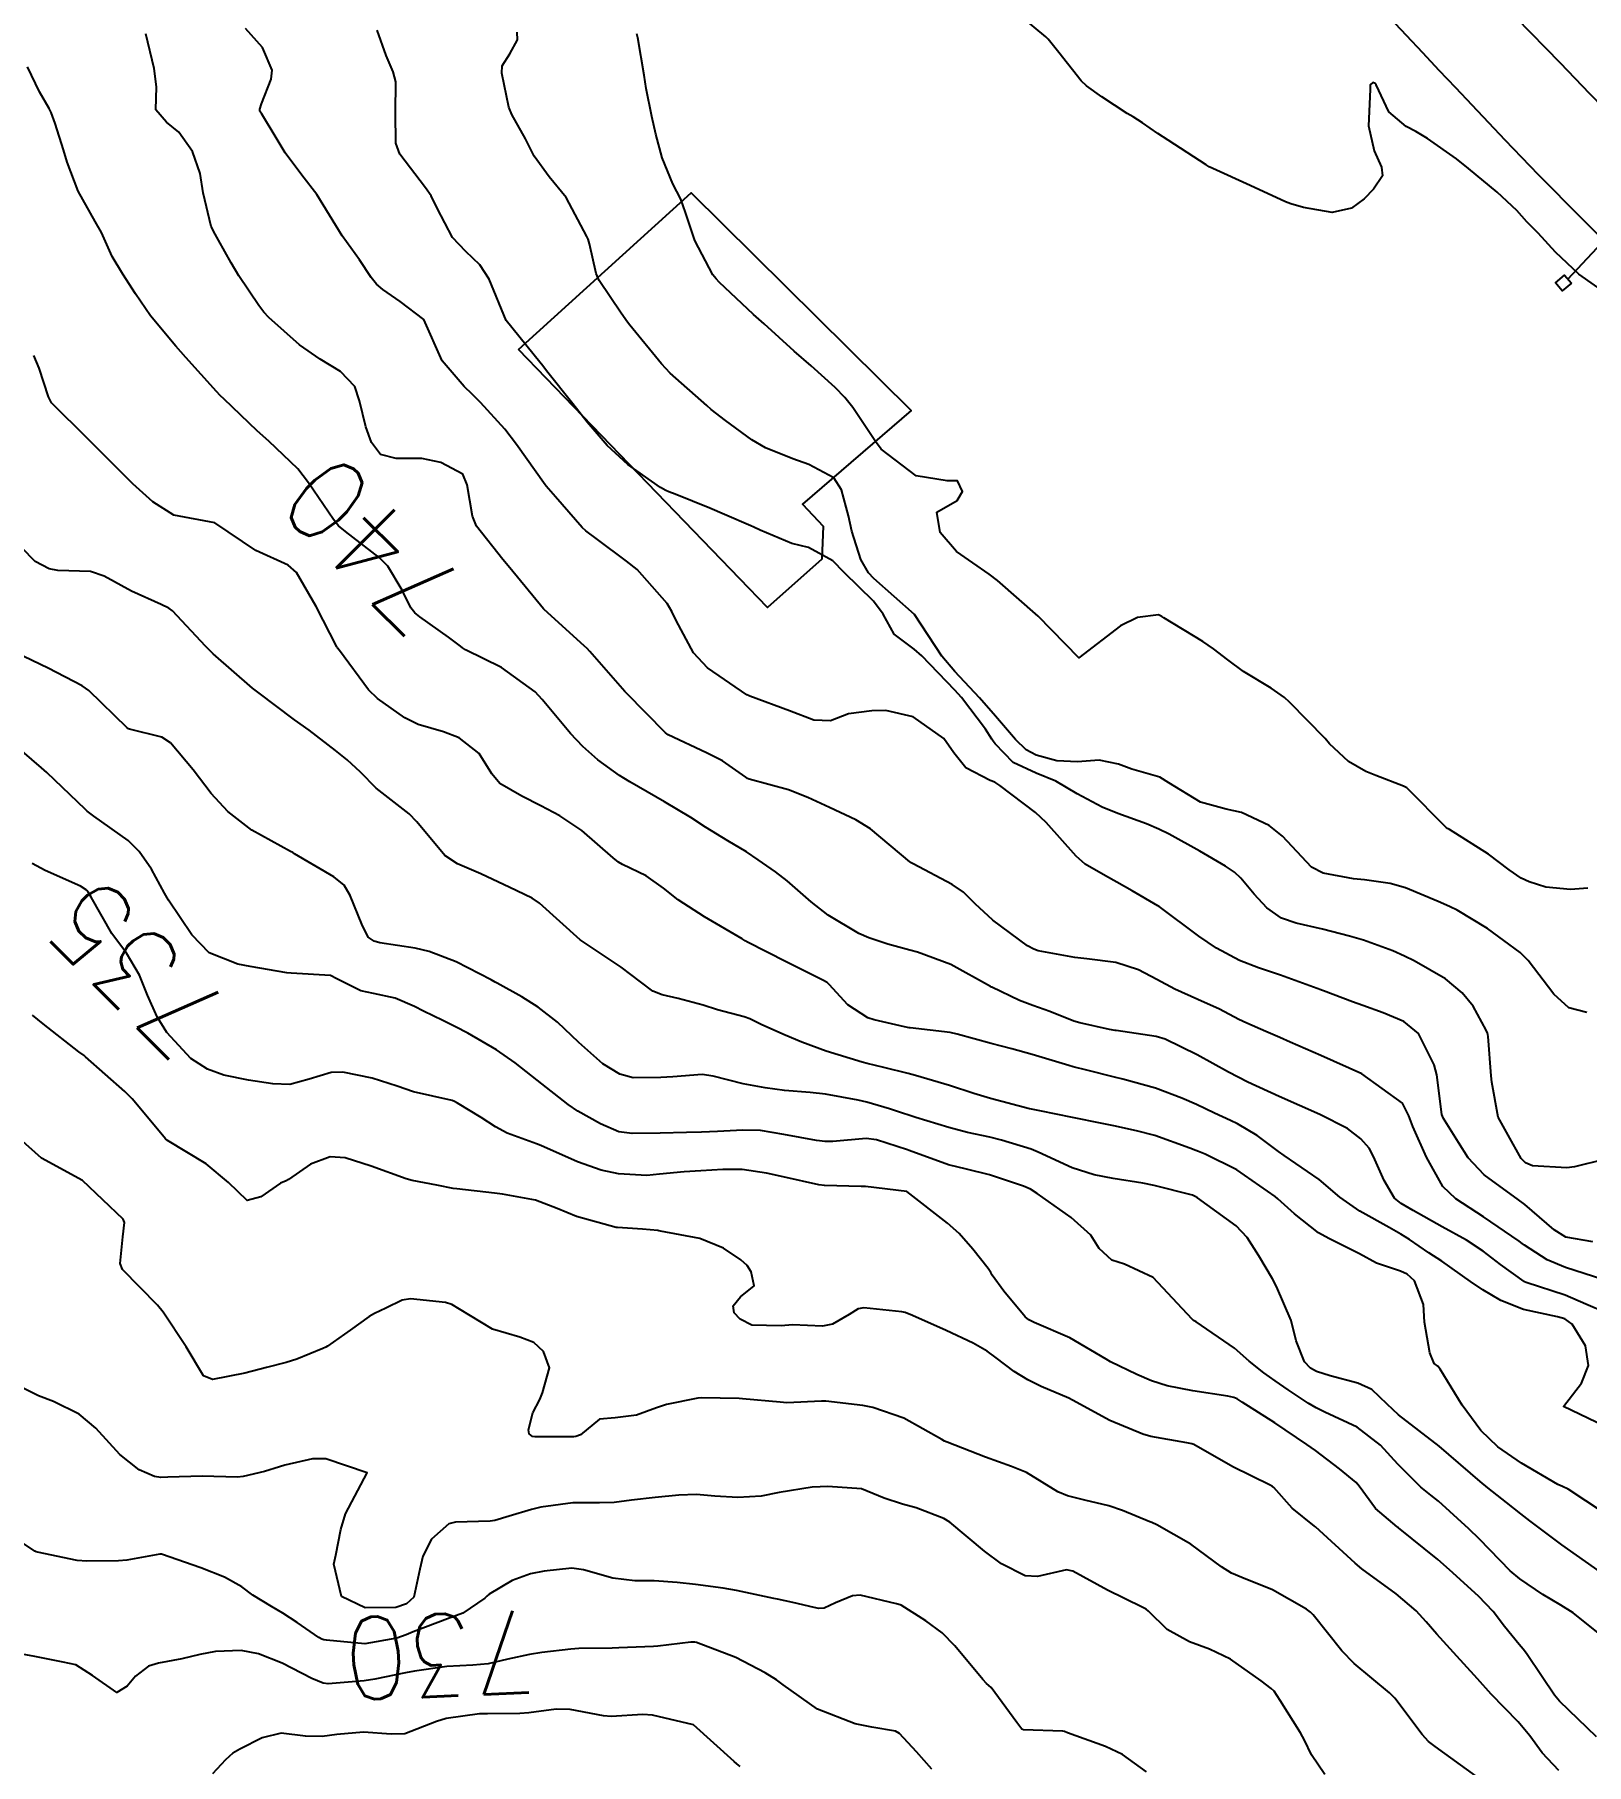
# Model space of a CAD drawing. Header units: metres. Extents: x 318500 to 325275, y 7408834 to 7428799.
# Drawn here: x 320004.1 to 320079.4, y 7410828.4 to 7410912.3 of the extents above; entities that cross this region are included whole.
import ezdxf
from ezdxf.enums import TextEntityAlignment as Align

# ---------------------------------------------------------------- set-up
doc = ezdxf.new("R2010")
doc.units = ezdxf.units.M
doc.header["$MEASUREMENT"] = 0
for name, color, linetype in [('Cotas', 45, 'Continuous'), ('Curvas de Nivel 1m', 11, 'Continuous'), ('Curvas de Nivel 5m', 15, 'Continuous'), ('Edificações', 30, 'Continuous'), ('Linha Férrea', 20, 'Continuous'), ('Pórticos', 45, 'Continuous')]:
    doc.layers.add(name, color=color, linetype=linetype)
doc.styles.add('Style-STANDARD', font='STANDARD.shx')

msp = doc.modelspace()

# ---------------------------------------------------------------- linework, layer by layer
at = {"layer": 'Curvas de Nivel 1m', "flags": 128}
for points, elevation in [([(320080.419, 7410899.759), (320079.054, 7410900.724), (320077.921, 7410901.791), (320077.079, 7410902.709), (320076.544, 7410903.267), (320076.045, 7410903.816), (320075.103, 7410904.704), (320073.706, 7410905.851), (320073.127, 7410906.31), (320071.713, 7410907.303), (320071.147, 7410907.648), (320070.679, 7410907.887), (320069.848, 7410908.591), (320069.221, 7410909.909), (320069.171, 7410909.964), (320069.059, 7410910.025), (320068.939, 7410909.913), (320068.933, 7410909.679), (320068.859, 7410907.914), (320069.132, 7410906.711), (320069.486, 7410905.905), (320069.529, 7410905.488), (320069.104, 7410904.838), (320068.647, 7410904.367), (320068.023, 7410903.926), (320067.088, 7410903.704), (320065.7, 7410903.954), (320065.093, 7410904.136), (320064.823, 7410904.235), (320063.106, 7410905.025), (320061.295, 7410905.84), (320061.119, 7410905.935), (320060.974, 7410906.021), (320059.138, 7410907.215), (320058.637, 7410907.543), (320057.896, 7410908.059), (320057.428, 7410908.35), (320057.147, 7410908.514), (320055.922, 7410909.325), (320055.166, 7410909.851), (320054.916, 7410910.103), (320053.836, 7410911.468), (320053.317, 7410912.119), (320053.201, 7410912.234), (320052.166, 7410913.092)], 746), ([(320080.218, 7410851.936), (320078.407, 7410852.516), (320077.517, 7410852.89), (320076.418, 7410853.602), (320076.307, 7410853.69), (320076.157, 7410853.804), (320074.437, 7410854.985), (320073.089, 7410855.85), (320072.459, 7410856.456), (320071.663, 7410857.868), (320071.007, 7410859.363), (320070.812, 7410859.877), (320070.509, 7410860.486), (320068.53, 7410861.91), (320066.543, 7410862.809), (320065.05, 7410863.458), (320064.556, 7410863.672), (320063.865, 7410863.97), (320062.947, 7410864.368), (320062.566, 7410864.56), (320061.629, 7410865.062), (320060.575, 7410865.531), (320059.464, 7410866.031), (320058.587, 7410866.5), (320057.691, 7410866.956), (320056.599, 7410867.326), (320055.192, 7410867.5), (320054.602, 7410867.563), (320052.832, 7410867.892), (320052.608, 7410867.965), (320052.305, 7410868.125), (320050.628, 7410869.366), (320049.762, 7410870.163), (320049.206, 7410870.732), (320048.649, 7410871.097), (320046.759, 7410872.099), (320046.66, 7410872.155), (320046.633, 7410872.174), (320046.598, 7410872.201), (320044.684, 7410873.798), (320043.979, 7410874.241), (320042.699, 7410874.842), (320041.655, 7410875.321), (320040.711, 7410875.692), (320038.807, 7410876.22), (320038.719, 7410876.255), (320038.637, 7410876.311), (320037.506, 7410877.107), (320036.732, 7410877.495), (320034.876, 7410878.359), (320034.741, 7410878.457), (320032.851, 7410880.389), (320032.771, 7410880.474), (320031.078, 7410882.416), (320030.942, 7410882.558), (320030.803, 7410882.686), (320028.86, 7410884.44), (320028.821, 7410884.482), (320027.183, 7410886.465), (320026.856, 7410886.869), (320025.572, 7410888.49), (320025.371, 7410888.979), (320025.127, 7410890.497), (320024.908, 7410891.012), (320023.843, 7410891.584), (320022.919, 7410891.782), (320021.678, 7410891.78), (320020.921, 7410891.963), (320020.47, 7410892.557), (320020.197, 7410893.305), (320019.893, 7410894.566), (320019.671, 7410895.273), (320018.974, 7410896.004), (320017.986, 7410896.59), (320016.99, 7410897.295), (320015.491, 7410898.623), (320015.26, 7410898.873), (320015.019, 7410899.2), (320014.035, 7410900.645), (320013.664, 7410901.269), (320013.057, 7410902.372), (320012.894, 7410902.662), (320012.702, 7410903.028), (320012.304, 7410904.668), (320012.168, 7410905.606), (320011.791, 7410906.673), (320011.129, 7410907.604), (320010.535, 7410908.09), (320010.007, 7410908.697), (320010.041, 7410909.813), (320009.937, 7410910.698), (320009.526, 7410912.374)], 741), ([(320079.734, 7410853.757), (320078.423, 7410853.986), (320077.864, 7410854.343), (320076.447, 7410855.569), (320076.137, 7410855.805), (320074.468, 7410857.01), (320073.689, 7410857.842), (320073.216, 7410858.578), (320072.499, 7410859.744), (320072.44, 7410859.861), (320072.417, 7410859.945), (320072.174, 7410861.864), (320072.041, 7410862.361), (320071.273, 7410863.873), (320070.566, 7410864.453), (320069.558, 7410864.884), (320068.573, 7410865.235), (320068.074, 7410865.416), (320066.667, 7410865.939), (320066.58, 7410865.97), (320066.535, 7410865.986), (320064.591, 7410866.699), (320063.514, 7410867.059), (320062.601, 7410867.408), (320061.472, 7410868.007), (320060.619, 7410868.599), (320058.697, 7410870.039), (320058.64, 7410870.074), (320057.38, 7410870.792), (320056.651, 7410871.215), (320056.101, 7410871.525), (320055.112, 7410872.093), (320054.666, 7410872.471), (320053.218, 7410874.115), (320052.697, 7410874.598), (320050.958, 7410875.905), (320050.719, 7410876.065), (320050.504, 7410876.153), (320049.323, 7410876.768), (320048.733, 7410877.49), (320048.253, 7410878.185), (320046.756, 7410879.239), (320045.435, 7410879.545), (320044.76, 7410879.535), (320043.625, 7410879.378), (320042.752, 7410879.051), (320041.946, 7410879.074), (320040.759, 7410879.531), (320038.834, 7410880.244), (320038.769, 7410880.27), (320038.697, 7410880.311), (320036.789, 7410881.617), (320036.101, 7410882.347), (320035.255, 7410883.916), (320035.058, 7410884.358), (320034.826, 7410884.741), (320033.366, 7410886.382), (320032.856, 7410886.79), (320031.441, 7410887.842), (320030.878, 7410888.264), (320030.707, 7410888.422), (320029.41, 7410889.92), (320028.946, 7410890.44), (320028.901, 7410890.497), (320027.52, 7410892.461), (320026.941, 7410893.197), (320025.774, 7410894.488), (320025.369, 7410894.899), (320024.968, 7410895.269), (320023.91, 7410896.511), (320023.01, 7410898.52), (320021.873, 7410899.388), (320021.031, 7410899.982), (320020.716, 7410900.235), (320020.462, 7410900.559), (320019.889, 7410901.408), (320019.06, 7410902.58), (320017.827, 7410904.593), (320017.104, 7410905.526), (320016.295, 7410906.612), (320015.85, 7410907.342), (320015.139, 7410908.509), (320015.091, 7410908.583), (320015.065, 7410908.631), (320015.052, 7410908.721), (320015.145, 7410908.98), (320015.609, 7410910.178), (320015.653, 7410910.623), (320015.186, 7410911.714), (320014.361, 7410912.643)], 742), ([(320080.289, 7410857.753), (320078.844, 7410857.405), (320078.474, 7410857.348), (320076.817, 7410857.453), (320076.477, 7410857.595), (320076.254, 7410857.803), (320075.625, 7410858.947), (320075.153, 7410859.82), (320074.838, 7410861.512), (320074.814, 7410861.826), (320074.66, 7410863.727), (320074.645, 7410863.829), (320074.628, 7410863.896), (320074.562, 7410864.031), (320073.932, 7410865.198), (320073.403, 7410865.848), (320072.59, 7410866.52), (320071.077, 7410867.401), (320070.606, 7410867.634), (320070.038, 7410867.889), (320068.617, 7410868.407), (320067.937, 7410868.604), (320066.625, 7410868.938), (320065.352, 7410869.23), (320064.633, 7410869.477), (320063.915, 7410869.971), (320063.299, 7410870.633), (320062.654, 7410871.408), (320062.358, 7410871.696), (320061.917, 7410872.001), (320060.671, 7410872.722), (320059.178, 7410873.54), (320058.686, 7410873.789), (320058.081, 7410874.049), (320056.697, 7410874.554), (320055.929, 7410874.854), (320054.711, 7410875.496), (320053.677, 7410876.11), (320052.724, 7410876.501), (320051.618, 7410877.026), (320050.738, 7410877.929), (320050.64, 7410878.053), (320050.571, 7410878.153), (320050.269, 7410878.636), (320049.101, 7410880.175), (320048.775, 7410880.534), (320047.185, 7410882.196), (320046.803, 7410882.526), (320045.843, 7410883.248), (320045.307, 7410884.223), (320044.829, 7410884.852), (320043.42, 7410886.251), (320042.858, 7410886.808), (320041.686, 7410887.453), (320040.871, 7410887.657), (320039.342, 7410888.303), (320039.025, 7410888.451), (320038.882, 7410888.513), (320037.611, 7410889.053), (320036.89, 7410889.357), (320035.205, 7410890.049), (320034.898, 7410890.16), (320034.755, 7410890.219), (320034.5, 7410890.366), (320032.916, 7410891.478), (320031.908, 7410892.405), (320030.947, 7410893.537), (320030.245, 7410894.427), (320028.976, 7410896.032), (320028.799, 7410896.264), (320028.653, 7410896.445), (320027.01, 7410898.47), (320026.186, 7410900.483), (320025.733, 7410901.176), (320025.053, 7410901.82), (320024.41, 7410902.506), (320023.669, 7410903.926), (320023.377, 7410904.517), (320023.096, 7410904.902), (320021.856, 7410906.539), (320021.662, 7410907.079), (320021.646, 7410908.542), (320021.657, 7410910.048), (320021.53, 7410910.545), (320021.182, 7410911.324), (320020.753, 7410912.557)], 743), ([(320079.449, 7410864.895), (320078.58, 7410865.115), (320077.845, 7410865.787), (320076.604, 7410867.416), (320076.217, 7410867.806), (320074.627, 7410868.968), (320073.154, 7410869.852), (320072.81, 7410870.026), (320072.642, 7410870.106), (320072.234, 7410870.274), (320070.651, 7410870.935), (320069.913, 7410871.151), (320068.654, 7410871.329), (320068.12, 7410871.383), (320066.657, 7410871.649), (320066.086, 7410871.946), (320064.682, 7410873.442), (320064.041, 7410873.97), (320062.699, 7410874.593), (320061.949, 7410874.753), (320060.706, 7410875.1), (320059.172, 7410876.035), (320058.723, 7410876.304), (320057.369, 7410876.703), (320056.729, 7410876.94), (320055.79, 7410877.143), (320054.73, 7410877.055), (320053.734, 7410877.106), (320052.733, 7410877.382), (320052.239, 7410877.631), (320051.726, 7410878.135), (320050.757, 7410879.273), (320049.98, 7410880.162), (320048.789, 7410881.438), (320048.153, 7410882.186), (320046.82, 7410884.2), (320044.846, 7410885.947), (320044.586, 7410886.234), (320044.229, 7410886.87), (320043.79, 7410888.246), (320043.63, 7410888.992), (320043.286, 7410890.254), (320042.909, 7410890.833), (320041.706, 7410891.485), (320040.922, 7410891.757), (320039.592, 7410892.3), (320038.936, 7410892.679), (320037.655, 7410893.624), (320036.957, 7410894.159), (320036.741, 7410894.342), (320034.976, 7410895.918), (320034.755, 7410896.141), (320034.556, 7410896.366), (320033.008, 7410898.247), (320032.901, 7410898.392), (320032.591, 7410898.822), (320031.521, 7410900.413), (320031.376, 7410900.748), (320031.058, 7410902.197), (320030.988, 7410902.421), (320030.933, 7410902.55), (320029.92, 7410904.432), (320029.105, 7410905.437), (320028.375, 7410906.451), (320027.952, 7410907.281), (320027.285, 7410908.468), (320027.145, 7410908.818), (320026.799, 7410910.476), (320026.815, 7410910.835), (320027.184, 7410911.41), (320027.565, 7410912.094), (320027.551, 7410912.465)], 744), ([(320080.306, 7410844.82), (320078.32, 7410845.77), (320079.188, 7410846.905), (320079.525, 7410847.758), (320079.388, 7410848.726), (320078.74, 7410849.766), (320078.374, 7410850.022), (320078.029, 7410850.121), (320076.38, 7410850.476), (320075.283, 7410850.92), (320074.394, 7410851.43), (320073.808, 7410851.836), (320072.41, 7410852.822), (320071.789, 7410853.235), (320070.848, 7410853.874), (320070.424, 7410854.141), (320069.856, 7410854.462), (320068.44, 7410855.246), (320067.463, 7410855.925), (320066.463, 7410856.79), (320064.756, 7410857.957), (320064.482, 7410858.149), (320063.445, 7410858.931), (320062.495, 7410859.492), (320062.154, 7410859.652), (320061.378, 7410860.007), (320060.506, 7410860.421), (320059.799, 7410860.739), (320058.518, 7410861.224), (320056.932, 7410861.656), (320056.525, 7410861.752), (320055.182, 7410862.09), (320054.532, 7410862.254), (320054.321, 7410862.315), (320052.541, 7410862.85), (320051.55, 7410863.13), (320050.548, 7410863.383), (320048.888, 7410863.842), (320048.556, 7410863.916), (320046.612, 7410864.147), (320046.559, 7410864.153), (320046.335, 7410864.203), (320044.876, 7410864.538), (320044.564, 7410864.64), (320043.593, 7410865.267), (320042.685, 7410866.258), (320042.581, 7410866.356), (320042.381, 7410866.464), (320040.596, 7410867.353), (320038.73, 7410868.308), (320038.611, 7410868.376), (320038.456, 7410868.469), (320036.628, 7410869.529), (320035.365, 7410870.353), (320034.646, 7410870.918), (320033.799, 7410871.52), (320032.657, 7410872.072), (320032.456, 7410872.191), (320032.212, 7410872.397), (320030.679, 7410873.716), (320029.622, 7410874.431), (320028.697, 7410874.926), (320027.768, 7410875.39), (320026.713, 7410876.008), (320026.32, 7410876.476), (320025.697, 7410877.453), (320024.737, 7410878.227), (320023.976, 7410878.508), (320022.745, 7410878.861), (320022.094, 7410879.186), (320020.764, 7410880.123), (320020.33, 7410880.557), (320018.924, 7410882.452), (320018.834, 7410882.579), (320018.822, 7410882.602), (320018.801, 7410882.641), (320017.796, 7410884.59), (320016.845, 7410886.243), (320016.438, 7410886.606), (320014.86, 7410887.318), (320012.88, 7410888.66), (320010.884, 7410889.03), (320009.861, 7410889.667), (320008.898, 7410890.549), (320008.818, 7410890.63), (320008.737, 7410890.712), (320006.927, 7410892.523), (320006.702, 7410892.742), (320004.956, 7410894.481), (320004.803, 7410894.762), (320004.355, 7410896.151), (320004.093, 7410896.773)], 739), ([(320080.249, 7410840.63), (320078.545, 7410841.767), (320078.262, 7410841.891), (320078.046, 7410841.991), (320076.278, 7410843.017), (320075.123, 7410843.818), (320074.302, 7410844.617), (320073.4, 7410845.839), (320072.337, 7410847.591), (320072.211, 7410847.724), (320072.048, 7410847.854), (320071.831, 7410848.375), (320071.578, 7410849.862), (320071.527, 7410850.719), (320071.084, 7410851.87), (320070.727, 7410852.199), (320070.405, 7410852.339), (320069.242, 7410852.731), (320068.413, 7410853.186), (320066.933, 7410853.925), (320066.424, 7410854.203), (320065.266, 7410855.119), (320064.448, 7410855.851), (320064.318, 7410855.962), (320062.469, 7410857.256), (320060.933, 7410858.013), (320060.607, 7410858.143), (320060.482, 7410858.195), (320060.19, 7410858.316), (320058.489, 7410858.919), (320057.594, 7410859.156), (320056.493, 7410859.398), (320055.93, 7410859.514), (320054.497, 7410859.799), (320052.911, 7410860.116), (320052.501, 7410860.202), (320052.402, 7410860.221), (320050.509, 7410860.725), (320049.709, 7410860.965), (320048.517, 7410861.345), (320046.879, 7410861.842), (320046.526, 7410861.936), (320045.335, 7410862.218), (320044.533, 7410862.416), (320044.28, 7410862.488), (320042.541, 7410863.015), (320041.361, 7410863.458), (320040.553, 7410863.787), (320039.412, 7410864.297), (320038.841, 7410864.584), (320038.564, 7410864.683), (320037.267, 7410865.029), (320036.569, 7410865.251), (320035.354, 7410865.571), (320034.574, 7410865.746), (320034.135, 7410865.926), (320033.538, 7410866.376), (320032.59, 7410867.09), (320030.61, 7410868.42), (320028.636, 7410870.197), (320028.269, 7410870.446), (320027.16, 7410870.977), (320026.648, 7410871.222), (320025.785, 7410871.616), (320024.656, 7410872.106), (320024.029, 7410872.506), (320022.684, 7410874.148), (320022.298, 7410874.526), (320020.708, 7410875.783), (320019.941, 7410876.562), (320019.301, 7410877.147), (320018.73, 7410877.609), (320017.447, 7410878.593), (320016.748, 7410879.1), (320014.957, 7410880.437), (320014.769, 7410880.58), (320014.705, 7410880.631), (320012.795, 7410882.304), (320012.424, 7410882.664), (320010.817, 7410884.378), (320010.647, 7410884.511), (320010.275, 7410884.688), (320008.829, 7410885.342), (320007.503, 7410886.067), (320006.843, 7410886.297), (320005.258, 7410886.342), (320004.845, 7410886.423), (320004.166, 7410886.77), (320002.87, 7410888.097)], 738), ([(320080.095, 7410837.751), (320078.229, 7410839.068), (320077.272, 7410839.785), (320076.682, 7410840.231), (320076.248, 7410840.562), (320075.558, 7410841.115), (320074.648, 7410841.824), (320074.265, 7410842.13), (320072.29, 7410843.85), (320070.312, 7410845.373), (320069.766, 7410845.888), (320069.021, 7410846.593), (320068.33, 7410846.914), (320066.999, 7410847.257), (320066.335, 7410847.467), (320066.035, 7410847.633), (320065.747, 7410847.939), (320065.339, 7410848.962), (320065.094, 7410849.949), (320064.394, 7410851.591), (320064.191, 7410851.963), (320063.531, 7410853.093), (320062.959, 7410853.982), (320062.428, 7410854.548), (320060.563, 7410855.904), (320060.449, 7410855.972), (320060.319, 7410856.021), (320058.457, 7410856.494), (320057.899, 7410856.608), (320056.461, 7410856.836), (320055.537, 7410857.01), (320054.469, 7410857.35), (320052.829, 7410858.117), (320052.481, 7410858.263), (320051.049, 7410858.705), (320050.487, 7410858.842), (320049.4, 7410859.077), (320048.491, 7410859.32), (320046.895, 7410859.797), (320046.497, 7410859.928), (320046.29, 7410859.995), (320045.605, 7410860.213), (320044.505, 7410860.548), (320044.1, 7410860.642), (320042.51, 7410860.927), (320041.763, 7410861.016), (320040.513, 7410861.114), (320039.576, 7410861.232), (320038.517, 7410861.432), (320037.05, 7410861.804), (320036.523, 7410861.877), (320035.099, 7410861.777), (320034.521, 7410861.731), (320033.173, 7410861.728), (320032.523, 7410861.897), (320031.7, 7410862.402), (320030.545, 7410863.44), (320029.5, 7410864.431), (320028.567, 7410865.158), (320027.772, 7410865.652), (320026.578, 7410866.311), (320026.474, 7410866.366), (320026.283, 7410866.474), (320024.593, 7410867.358), (320023.268, 7410867.845), (320022.602, 7410868.011), (320020.878, 7410868.273), (320020.607, 7410868.347), (320020.324, 7410868.554), (320020.007, 7410869.172), (320019.439, 7410870.568), (320019.144, 7410871.071), (320018.649, 7410871.476), (320016.738, 7410872.599), (320016.661, 7410872.65), (320016.554, 7410872.709), (320014.677, 7410873.742), (320013.502, 7410874.648), (320012.703, 7410875.519), (320011.829, 7410876.669), (320010.733, 7410877.979), (320010.304, 7410878.254), (320008.739, 7410878.644), (320008.689, 7410878.66), (320008.616, 7410878.712), (320006.767, 7410880.521), (320006.447, 7410880.743), (320004.783, 7410881.607), (320003.209, 7410882.369)], 737), ([(320080.169, 7410834.651), (320078.788, 7410835.764), (320078.186, 7410836.138), (320077.321, 7410836.656), (320076.204, 7410837.405), (320075.734, 7410837.807), (320074.233, 7410839.343), (320073.727, 7410839.835), (320072.253, 7410841.175), (320071.876, 7410841.475), (320071.393, 7410841.863), (320070.277, 7410842.984), (320069.44, 7410843.893), (320068.303, 7410844.77), (320066.737, 7410845.502), (320066.317, 7410845.703), (320065.923, 7410845.936), (320064.953, 7410846.577), (320064.331, 7410847.021), (320063.777, 7410847.411), (320063.062, 7410847.979), (320062.349, 7410848.597), (320060.499, 7410849.877), (320060.369, 7410849.952), (320060.297, 7410850.011), (320058.4, 7410852.04), (320057.021, 7410852.676), (320056.408, 7410852.867), (320055.782, 7410853.447), (320055.389, 7410854.085), (320054.433, 7410854.942), (320052.78, 7410856.117), (320052.453, 7410856.322), (320052.113, 7410856.468), (320050.463, 7410857.021), (320049.345, 7410857.288), (320048.47, 7410857.501), (320046.567, 7410858.199), (320046.48, 7410858.233), (320044.977, 7410858.715), (320044.485, 7410858.777), (320042.863, 7410858.634), (320042.484, 7410858.626), (320042.065, 7410858.683), (320040.487, 7410858.971), (320039.352, 7410859.161), (320038.489, 7410859.189), (320037.271, 7410859.112), (320036.487, 7410859.08), (320035.768, 7410859.066), (320034.487, 7410859.036), (320033.12, 7410859.014), (320032.487, 7410859.11), (320031.584, 7410859.497), (320030.497, 7410860.104), (320030.022, 7410860.425), (320028.518, 7410861.616), (320027.457, 7410862.456), (320026.539, 7410863.087), (320025.151, 7410863.891), (320024.556, 7410864.204), (320023.935, 7410864.506), (320023.008, 7410864.959), (320022.567, 7410865.19), (320021.632, 7410865.596), (320020.573, 7410865.811), (320019.953, 7410865.939), (320018.698, 7410866.578), (320018.581, 7410866.645), (320018.483, 7410866.68), (320016.583, 7410866.797), (320016.373, 7410866.814), (320014.587, 7410867.123), (320013.986, 7410867.242), (320012.597, 7410867.785), (320011.759, 7410868.669), (320010.635, 7410870.344), (320010.438, 7410870.683), (320009.802, 7410871.843), (320009.206, 7410872.702), (320008.668, 7410873.24), (320007.001, 7410874.419), (320006.689, 7410874.661), (320006.605, 7410874.741), (320004.717, 7410876.542), (320004.472, 7410876.764), (320003.523, 7410877.573)], 736), ([(320078.083, 7410828.114), (320077.283, 7410828.973), (320076.68, 7410829.791), (320076.11, 7410830.471), (320074.804, 7410831.82), (320074.141, 7410832.554), (320072.985, 7410833.842), (320072.169, 7410834.72), (320071.648, 7410835.331), (320071.162, 7410835.865), (320070.192, 7410836.679), (320068.533, 7410837.905), (320068.214, 7410838.169), (320066.282, 7410839.93), (320066.24, 7410839.961), (320065.152, 7410840.849), (320064.259, 7410841.837), (320064.198, 7410841.899), (320064.086, 7410841.963), (320062.273, 7410842.847), (320060.373, 7410843.924), (320060.289, 7410843.964), (320060.036, 7410844.014), (320058.294, 7410844.326), (320057.911, 7410844.43), (320056.305, 7410845.102), (320054.491, 7410846.088), (320054.321, 7410846.175), (320052.967, 7410846.751), (320052.329, 7410847.068), (320051.669, 7410847.466), (320050.791, 7410848.143), (320050.345, 7410848.464), (320049.665, 7410848.846), (320048.359, 7410849.468), (320046.722, 7410850.196), (320046.372, 7410850.334), (320046.205, 7410850.37), (320044.375, 7410850.554), (320044.089, 7410850.519), (320043.663, 7410850.241), (320042.848, 7410849.768), (320042.361, 7410849.676), (320040.904, 7410849.732), (320040.361, 7410849.684), (320038.94, 7410849.723), (320038.366, 7410850.017), (320038.077, 7410850.314), (320038.03, 7410850.66), (320038.382, 7410851.097), (320039.053, 7410851.637), (320038.908, 7410852.302), (320038.713, 7410852.616), (320038.406, 7410852.896), (320037.553, 7410853.465), (320036.416, 7410853.933), (320034.498, 7410854.28), (320034.419, 7410854.3), (320034.367, 7410854.308), (320033.628, 7410854.372), (320032.421, 7410854.455), (320032.351, 7410854.461), (320030.429, 7410854.992), (320029.48, 7410855.384), (320028.44, 7410855.781), (320026.832, 7410856.077), (320026.445, 7410856.134), (320024.611, 7410856.334), (320024.448, 7410856.353), (320023.65, 7410856.508), (320022.453, 7410856.741), (320022.157, 7410856.822), (320020.463, 7410857.433), (320019.201, 7410857.837), (320018.47, 7410857.882), (320017.521, 7410857.533), (320016.453, 7410856.786), (320016.336, 7410856.718), (320016.057, 7410856.606), (320015.113, 7410855.947), (320014.437, 7410855.777), (320013.546, 7410856.644), (320012.463, 7410857.553), (320010.586, 7410858.679), (320010.481, 7410858.77), (320009.605, 7410859.807), (320008.86, 7410860.705), (320008.505, 7410861.064), (320006.601, 7410862.739), (320006.531, 7410862.799), (320006.285, 7410862.991), (320004.554, 7410864.335), (320004.021, 7410864.768)], 734), ([(320074.08, 7410827.83), (320072.094, 7410829.282), (320071.759, 7410829.517), (320071.459, 7410829.86), (320070.126, 7410831.629), (320069.875, 7410831.884), (320068.151, 7410833.305), (320067.566, 7410833.916), (320066.177, 7410835.665), (320066.043, 7410835.797), (320065.841, 7410835.935), (320064.194, 7410836.883), (320062.704, 7410837.481), (320062.206, 7410837.691), (320061.728, 7410837.995), (320060.226, 7410839.094), (320058.585, 7410840.035), (320058.34, 7410840.138), (320058.241, 7410840.177), (320056.92, 7410840.733), (320056.249, 7410840.954), (320055.097, 7410841.236), (320054.254, 7410841.446), (320053.785, 7410841.627), (320053.019, 7410842.109), (320052.267, 7410842.573), (320051.535, 7410842.867), (320050.277, 7410843.312), (320048.413, 7410844.044), (320048.289, 7410844.095), (320048.151, 7410844.172), (320046.305, 7410845.208), (320044.807, 7410845.729), (320044.314, 7410845.827), (320042.531, 7410846.034), (320042.317, 7410846.032), (320040.631, 7410845.959), (320040.315, 7410845.977), (320038.472, 7410846.153), (320038.318, 7410846.162), (320036.467, 7410846.189), (320036.318, 7410846.183), (320034.787, 7410845.879), (320034.31, 7410845.706), (320033.33, 7410845.349), (320032.303, 7410845.226), (320031.548, 7410845.155), (320030.627, 7410844.407), (320030.385, 7410844.312), (320030.288, 7410844.305), (320028.422, 7410844.304), (320028.288, 7410844.323), (320028.124, 7410844.442), (320028.092, 7410844.644), (320028.305, 7410845.46), (320028.641, 7410846.109), (320028.777, 7410846.435), (320029.12, 7410847.644), (320028.829, 7410848.435), (320028.347, 7410848.874), (320027.669, 7410849.132), (320026.356, 7410849.52), (320024.751, 7410850.494), (320024.373, 7410850.717), (320024.064, 7410850.814), (320022.377, 7410850.994), (320021.97, 7410850.932), (320021.166, 7410850.538), (320020.625, 7410850.287), (320020.364, 7410850.141), (320019.438, 7410849.479), (320018.342, 7410848.702), (320018.266, 7410848.656), (320018.121, 7410848.582), (320016.858, 7410848.072), (320016.333, 7410847.904), (320015.382, 7410847.666), (320014.328, 7410847.399), (320012.759, 7410847.089), (320012.326, 7410847.268), (320011.488, 7410848.669), (320010.365, 7410850.352), (320010.09, 7410850.684), (320008.396, 7410852.42), (320008.282, 7410852.712), (320008.413, 7410854.008), (320008.489, 7410854.709), (320008.422, 7410854.867), (320006.45, 7410856.74), (320004.466, 7410857.821), (320003.394, 7410858.776)], 733), ([(320066.728, 7410827.924), (320066.089, 7410828.871), (320065.751, 7410829.589), (320065.559, 7410829.938), (320064.561, 7410831.516), (320064.27, 7410831.958), (320064.132, 7410832.089), (320063.641, 7410832.463), (320062.153, 7410833.507), (320061.136, 7410834), (320060.164, 7410834.36), (320059.091, 7410834.947), (320058.178, 7410835.838), (320058.072, 7410835.934), (320057.872, 7410836.045), (320056.192, 7410836.858), (320054.508, 7410837.784), (320054.206, 7410837.846), (320052.793, 7410837.519), (320052.202, 7410837.561), (320051.047, 7410838.137), (320050.219, 7410838.756), (320048.536, 7410840.167), (320048.242, 7410840.333), (320046.908, 7410840.851), (320046.248, 7410841.03), (320045.361, 7410841.323), (320044.256, 7410841.783), (320042.617, 7410841.885), (320042.256, 7410841.876), (320041.867, 7410841.867), (320040.253, 7410841.594), (320039.386, 7410841.428), (320038.25, 7410841.356), (320037.141, 7410841.431), (320036.252, 7410841.501), (320035.385, 7410841.477), (320034.25, 7410841.351), (320033.101, 7410841.23), (320032.247, 7410841.116), (320031.546, 7410841.098), (320030.247, 7410841.1), (320028.696, 7410840.885), (320028.243, 7410840.777), (320027.152, 7410840.456), (320026.461, 7410840.242), (320026.236, 7410840.214), (320024.559, 7410840.163), (320024.234, 7410840.078), (320023.386, 7410839.339), (320022.963, 7410838.509), (320022.825, 7410837.887), (320022.528, 7410836.515), (320022.177, 7410836.191), (320021.664, 7410836.017), (320020.174, 7410835.997), (320019.016, 7410836.562), (320018.65, 7410838.118), (320018.754, 7410838.565), (320018.989, 7410839.802), (320019.211, 7410840.56), (320020.26, 7410842.55), (320018.27, 7410843.232), (320017.614, 7410843.242), (320016.265, 7410842.932), (320016.018, 7410842.85), (320015.292, 7410842.615), (320014.257, 7410842.374), (320013.969, 7410842.346), (320012.257, 7410842.399), (320010.594, 7410842.339), (320010.257, 7410842.333), (320009.951, 7410842.378), (320009.208, 7410842.696), (320008.271, 7410843.448), (320007.096, 7410844.728), (320006.3, 7410845.398), (320005.052, 7410846.01), (320004.313, 7410846.298), (320003.345, 7410846.775)], 732), ([(320058.08, 7410828.04), (320056.919, 7410828.888), (320056.092, 7410829.273), (320054.242, 7410829.945), (320054.099, 7410830.003), (320054.027, 7410830.019), (320052.1, 7410830.088), (320052.074, 7410830.094), (320052.034, 7410830.121), (320051.785, 7410830.444), (320050.543, 7410832.144), (320050.326, 7410832.34), (320050.136, 7410832.528), (320048.778, 7410834.164), (320048.166, 7410834.788), (320047.372, 7410835.382), (320046.179, 7410836.136), (320046.132, 7410836.153), (320045.959, 7410836.203), (320044.186, 7410836.622), (320043.824, 7410836.595), (320043, 7410836.242), (320042.435, 7410835.99), (320042.177, 7410835.977), (320041.952, 7410836.028), (320040.921, 7410836.269), (320040.182, 7410836.426), (320040.001, 7410836.464), (320038.188, 7410836.839), (320037.548, 7410836.958), (320036.192, 7410837.144), (320035.305, 7410837.232), (320034.194, 7410837.317), (320033.251, 7410837.318), (320032.196, 7410837.446), (320030.761, 7410837.845), (320030.203, 7410837.927), (320028.854, 7410837.777), (320028.198, 7410837.656), (320027.309, 7410837.337), (320026.183, 7410836.668), (320026.081, 7410836.571), (320025.985, 7410836.472), (320024.903, 7410835.752), (320024.17, 7410835.463), (320022.496, 7410834.848), (320022.162, 7410834.7), (320021.711, 7410834.527), (320020.156, 7410834.258), (320018.298, 7410834.428), (320018.158, 7410834.455), (320018.074, 7410834.487), (320017.93, 7410834.573), (320016.864, 7410835.286), (320016.172, 7410835.754), (320015.633, 7410836.067), (320014.721, 7410836.622), (320014.186, 7410837.023), (320013.342, 7410837.489), (320012.199, 7410837.95), (320010.284, 7410838.604), (320010.209, 7410838.606), (320008.599, 7410838.31), (320008.204, 7410838.283), (320006.669, 7410838.267), (320006.203, 7410838.3), (320004.266, 7410838.702), (320004.209, 7410838.721), (320004.135, 7410838.761), (320002.229, 7410840.028)], 731), ([(320038.365, 7410828.306), (320038.211, 7410828.437), (320038.082, 7410828.553), (320036.1, 7410830.33), (320034.107, 7410830.804), (320033.64, 7410830.834), (320032.105, 7410830.734), (320031.729, 7410830.77), (320030.11, 7410831.071), (320029.444, 7410831.086), (320028.107, 7410830.908), (320027.68, 7410830.873), (320026.106, 7410830.863), (320025.724, 7410830.856), (320024.102, 7410830.64), (320023.635, 7410830.497), (320022.094, 7410829.888), (320021.432, 7410829.869), (320020.094, 7410829.979), (320018.79, 7410829.866), (320018.092, 7410829.763), (320017.282, 7410829.772), (320016.093, 7410829.931), (320015.18, 7410829.703), (320014.085, 7410829.148), (320013.757, 7410828.959), (320013.387, 7410828.637), (320012.77, 7410827.943)], 729)]:
    msp.add_lwpolyline(points, dxfattribs=dict(at, elevation=elevation))
at = {"layer": 'Curvas de Nivel 5m', "flags": 128}
for points, elevation in [([(320079.498, 7410870.927), (320078.656, 7410870.865), (320077.467, 7410870.977), (320076.654, 7410871.228), (320076.269, 7410871.419), (320075.683, 7410871.815), (320074.671, 7410872.571), (320072.782, 7410873.765), (320072.689, 7410873.82), (320072.637, 7410873.861), (320070.719, 7410875.788), (320070.553, 7410875.883), (320069.212, 7410876.39), (320068.727, 7410876.593), (320067.885, 7410877.076), (320066.969, 7410877.937), (320066.744, 7410878.187), (320065.022, 7410879.957), (320064.773, 7410880.18), (320064.124, 7410880.625), (320062.792, 7410881.44), (320062.025, 7410882.002), (320061.328, 7410882.535), (320060.809, 7410882.888), (320058.927, 7410884.039), (320058.821, 7410884.109), (320058.669, 7410884.196), (320057.651, 7410884.058), (320056.816, 7410883.661), (320054.8, 7410882.1), (320052.82, 7410884.12), (320050.846, 7410885.855), (320050.444, 7410886.156), (320048.866, 7410887.27), (320048.071, 7410888.188), (320047.91, 7410889.17), (320048.896, 7410889.735), (320049.15, 7410890.176), (320048.908, 7410890.685), (320048.407, 7410890.686), (320046.911, 7410890.928), (320045.216, 7410892.226), (320044.935, 7410892.595), (320043.835, 7410894.247), (320043.442, 7410894.73), (320042.97, 7410895.216), (320041.811, 7410896.272), (320040.991, 7410896.989), (320039.529, 7410898.302), (320039.017, 7410898.769), (320037.349, 7410900.335), (320037.198, 7410900.494), (320037.044, 7410900.693), (320036.16, 7410902.349), (320035.72, 7410903.714), (320035.483, 7410904.356), (320035.101, 7410905.109), (320034.579, 7410906.368), (320034.271, 7410907.512), (320034.076, 7410908.376), (320033.807, 7410909.734), (320033.706, 7410910.382), (320033.397, 7410912.187), (320033.359, 7410912.388)], 745), ([(320080.379, 7410850.318), (320079.401, 7410850.743), (320078.391, 7410851.182), (320076.497, 7410851.799), (320076.425, 7410851.824), (320076.4, 7410851.835), (320075.263, 7410852.672), (320074.415, 7410853.318), (320073.614, 7410853.838), (320072.43, 7410854.493), (320071.027, 7410855.285), (320070.446, 7410855.622), (320070.121, 7410855.885), (320069.611, 7410856.744), (320069.105, 7410857.901), (320068.882, 7410858.302), (320068.489, 7410858.767), (320067.841, 7410859.268), (320066.5, 7410859.94), (320064.513, 7410860.81), (320062.993, 7410861.513), (320062.526, 7410861.749), (320062.069, 7410861.997), (320060.542, 7410862.842), (320058.995, 7410863.594), (320058.555, 7410863.728), (320056.615, 7410864.013), (320056.559, 7410864.022), (320056.287, 7410864.074), (320054.853, 7410864.386), (320054.564, 7410864.476), (320053.397, 7410864.941), (320052.571, 7410865.233), (320051.927, 7410865.483), (320050.58, 7410866.122), (320050.558, 7410866.129), (320050.52, 7410866.151), (320048.596, 7410867.214), (320046.978, 7410867.823), (320046.606, 7410867.919), (320045.538, 7410868.216), (320044.614, 7410868.512), (320044.129, 7410868.726), (320042.63, 7410869.621), (320041.813, 7410870.268), (320040.65, 7410871.281), (320040.077, 7410871.711), (320039.24, 7410872.301), (320038.666, 7410872.689), (320037.772, 7410873.225), (320036.683, 7410873.891), (320035.978, 7410874.347), (320034.701, 7410875.117), (320033.012, 7410876.089), (320032.718, 7410876.259), (320032.504, 7410876.393), (320031.467, 7410877.149), (320030.734, 7410877.803), (320030.137, 7410878.426), (320028.765, 7410880.077), (320028.412, 7410880.445), (320026.787, 7410881.629), (320025.044, 7410882.496), (320024.892, 7410882.59), (320024.802, 7410882.665), (320024.207, 7410883.105), (320022.816, 7410884.096), (320022.578, 7410884.284), (320022.379, 7410884.527), (320021.973, 7410885.393), (320021.274, 7410886.544), (320020.856, 7410886.968), (320019.212, 7410888.238), (320018.879, 7410888.508), (320018.813, 7410888.581), (320018.642, 7410888.823), (320017.425, 7410890.595), (320016.91, 7410891.28), (320015.498, 7410892.621), (320014.937, 7410893.112), (320013.326, 7410894.655), (320013.141, 7410894.836), (320012.964, 7410895.022), (320011.477, 7410896.675), (320010.988, 7410897.223), (320009.757, 7410898.699), (320009.026, 7410899.772), (320008.405, 7410900.72), (320007.9, 7410901.579), (320007.373, 7410902.735), (320007.068, 7410903.27), (320006.248, 7410904.748), (320005.714, 7410906.151), (320005.526, 7410906.756), (320005.133, 7410908.027), (320004.936, 7410908.561), (320004.83, 7410908.765), (320004.362, 7410909.561), (320003.779, 7410910.781)], 740), ([(320079.911, 7410829.752), (320078.126, 7410831.476), (320077.877, 7410831.774), (320077.274, 7410832.652), (320076.516, 7410833.795), (320076.364, 7410833.999), (320076.164, 7410834.227), (320075.459, 7410835.097), (320074.906, 7410835.819), (320074.191, 7410836.568), (320072.79, 7410837.844), (320072.217, 7410838.345), (320070.311, 7410839.879), (320070.271, 7410839.91), (320070.241, 7410839.931), (320069.186, 7410840.832), (320068.409, 7410841.908), (320068.263, 7410842.093), (320067.447, 7410842.744), (320066.286, 7410843.635), (320065.868, 7410843.936), (320064.305, 7410844.974), (320062.727, 7410845.984), (320062.478, 7410846.144), (320062.322, 7410846.219), (320062.034, 7410846.282), (320060.325, 7410846.531), (320059.079, 7410846.781), (320058.33, 7410847.02), (320057.608, 7410847.326), (320056.339, 7410847.948), (320056.129, 7410848.072), (320054.355, 7410849.113), (320052.633, 7410849.849), (320052.368, 7410849.976), (320052.192, 7410850.123), (320051.152, 7410851.375), (320050.6, 7410852.147), (320050.528, 7410852.275), (320050.403, 7410852.467), (320049.657, 7410853.406), (320048.997, 7410854.171), (320048.427, 7410854.675), (320046.45, 7410856.2), (320044.453, 7410856.442), (320044.235, 7410856.452), (320042.453, 7410856.493), (320042.188, 7410856.528), (320040.46, 7410856.923), (320039.651, 7410857.104), (320038.464, 7410857.277), (320037.522, 7410857.267), (320036.463, 7410857.211), (320035.642, 7410857.169), (320034.46, 7410857.04), (320033.839, 7410856.99), (320032.46, 7410857.059), (320031.628, 7410857.237), (320030.468, 7410857.644), (320028.689, 7410858.438), (320028.481, 7410858.523), (320027.057, 7410859.033), (320026.489, 7410859.345), (320025.804, 7410859.791), (320024.65, 7410860.498), (320024.501, 7410860.58), (320024.384, 7410860.619), (320022.508, 7410861.05), (320021.731, 7410861.313), (320020.517, 7410861.7), (320019.088, 7410862.005), (320018.521, 7410861.988), (320017.455, 7410861.652), (320016.512, 7410861.406), (320015.69, 7410861.434), (320014.515, 7410861.617), (320013.317, 7410861.849), (320012.522, 7410862.136), (320011.711, 7410862.668), (320010.549, 7410863.924), (320010.078, 7410864.687), (320009.614, 7410865.738), (320009.219, 7410866.7), (320008.596, 7410867.764), (320007.883, 7410868.721), (320006.882, 7410870.491), (320006.734, 7410870.739), (320006.695, 7410870.794), (320006.641, 7410870.839), (320006.361, 7410871.025), (320004.65, 7410871.779), (320004.01, 7410872.126)], 735), ([(320047.663, 7410828.176), (320046.922, 7410829.021), (320046.097, 7410829.904), (320045.91, 7410830.015), (320044.75, 7410830.22), (320044.102, 7410830.35), (320043.952, 7410830.382), (320042.113, 7410831.085), (320040.452, 7410832.275), (320040.133, 7410832.506), (320039.582, 7410832.845), (320038.149, 7410833.595), (320036.251, 7410834.329), (320036.16, 7410834.342), (320035.973, 7410834.333), (320034.367, 7410834.147), (320034.157, 7410834.133), (320032.48, 7410834.06), (320032.155, 7410834.05), (320030.534, 7410834.027), (320030.154, 7410834.005), (320028.741, 7410833.842), (320028.15, 7410833.746), (320027.094, 7410833.508), (320026.142, 7410833.292), (320025.401, 7410833.218), (320024.14, 7410833.164), (320022.557, 7410832.934), (320022.135, 7410832.843), (320020.636, 7410832.542), (320020.129, 7410832.468), (320018.373, 7410832.321), (320018.127, 7410832.355), (320017.577, 7410832.578), (320016.618, 7410833.074), (320016.141, 7410833.32), (320014.992, 7410833.772), (320014.149, 7410833.927), (320012.907, 7410833.884), (320012.146, 7410833.744), (320011.27, 7410833.536), (320010.14, 7410833.326), (320009.651, 7410833.174), (320009.029, 7410832.697), (320008.617, 7410832.209), (320008.118, 7410831.889), (320006.945, 7410832.722), (320006.138, 7410833.233), (320005.517, 7410833.362), (320004.143, 7410833.638), (320003.085, 7410833.837)], 730)]:
    msp.add_lwpolyline(points, dxfattribs=dict(at, elevation=elevation))
at = {"layer": 'Edificações'}
msp.add_lwpolyline([(320027.616, 7410897.06), (320035.986, 7410904.669), (320046.661, 7410894.107), (320041.399, 7410889.552), (320042.394, 7410888.494), (320042.332, 7410886.893), (320039.691, 7410884.538)], close=True, dxfattribs=at)
at = {"layer": 'Linha Férrea'}
for points in [[(320278.586, 7410637.586, 0.100983), (320172.348, 7410808.477, 0.013159), (320105.116, 7410877.284), (320077.103, 7410905.542, -0.026864), (320028.438, 7410961.98, -0.102439), (319965.896, 7411094.642, -0.053533), (319954.368, 7411181.564), (319952.78, 7411225.236, -0.009762), (319952.576, 7411330.857), (319952.634, 7411390.844), (319952.34, 7411429.828, -0.008197), (319952.807, 7411504.548, -0.011538), (319954.311, 7411568.679, -0.05682), (319977.945, 7411719.71, -0.025283), (319999.761, 7411780.131, -0.012111), (320067.92, 7411932.396)], [(320282.851, 7410638.027, 0.100687), (320180.06, 7410806.177, 0.011092), (320120.466, 7410867.672, -0.002948), (320074.601, 7410914.641, -0.012103), (320041.955, 7410951.321, -0.045686), (320001.626, 7411011.637, -0.107338), (319959.135, 7411167.149, -0.013326), (319956.166, 7411264.323), (319956.87, 7411367.641), (319956.367, 7411462.441, -0.006604), (319958.562, 7411572.592, -0.050397), (319978.275, 7411705.857, -0.036163), (320008.849, 7411791.346), (320030.524, 7411841.112, -0.005892)]]:
    msp.add_lwpolyline(points, format="xyb", dxfattribs=at)
at = {"layer": 'Pórticos'}
msp.add_lwpolyline([(320078.534, 7410900.479), (320084.231, 7410906.576)], dxfattribs=at)
msp.add_lwpolyline([(320078.697, 7410900.289), (320078.258, 7410899.914), (320077.933, 7410900.293), (320078.372, 7410900.668)], close=True, dxfattribs=at)

# ---------------------------------------------------------------- texts
at = {"layer": 'Cotas', "style": 'Style-STANDARD'}
for s, rotation, p in [('740', 135.02131, (320020.51, 7410887.544, 740)), ('735', 135.08377, (320009.075, 7410866.998, 735)), ('730', 182.45289, (320023.816, 7410833.708, 730))]:
    msp.add_text(s, height=4, rotation=rotation, dxfattribs=at).set_placement(p, align=Align.MIDDLE_CENTER)

doc.saveas('drawing.dxf')
